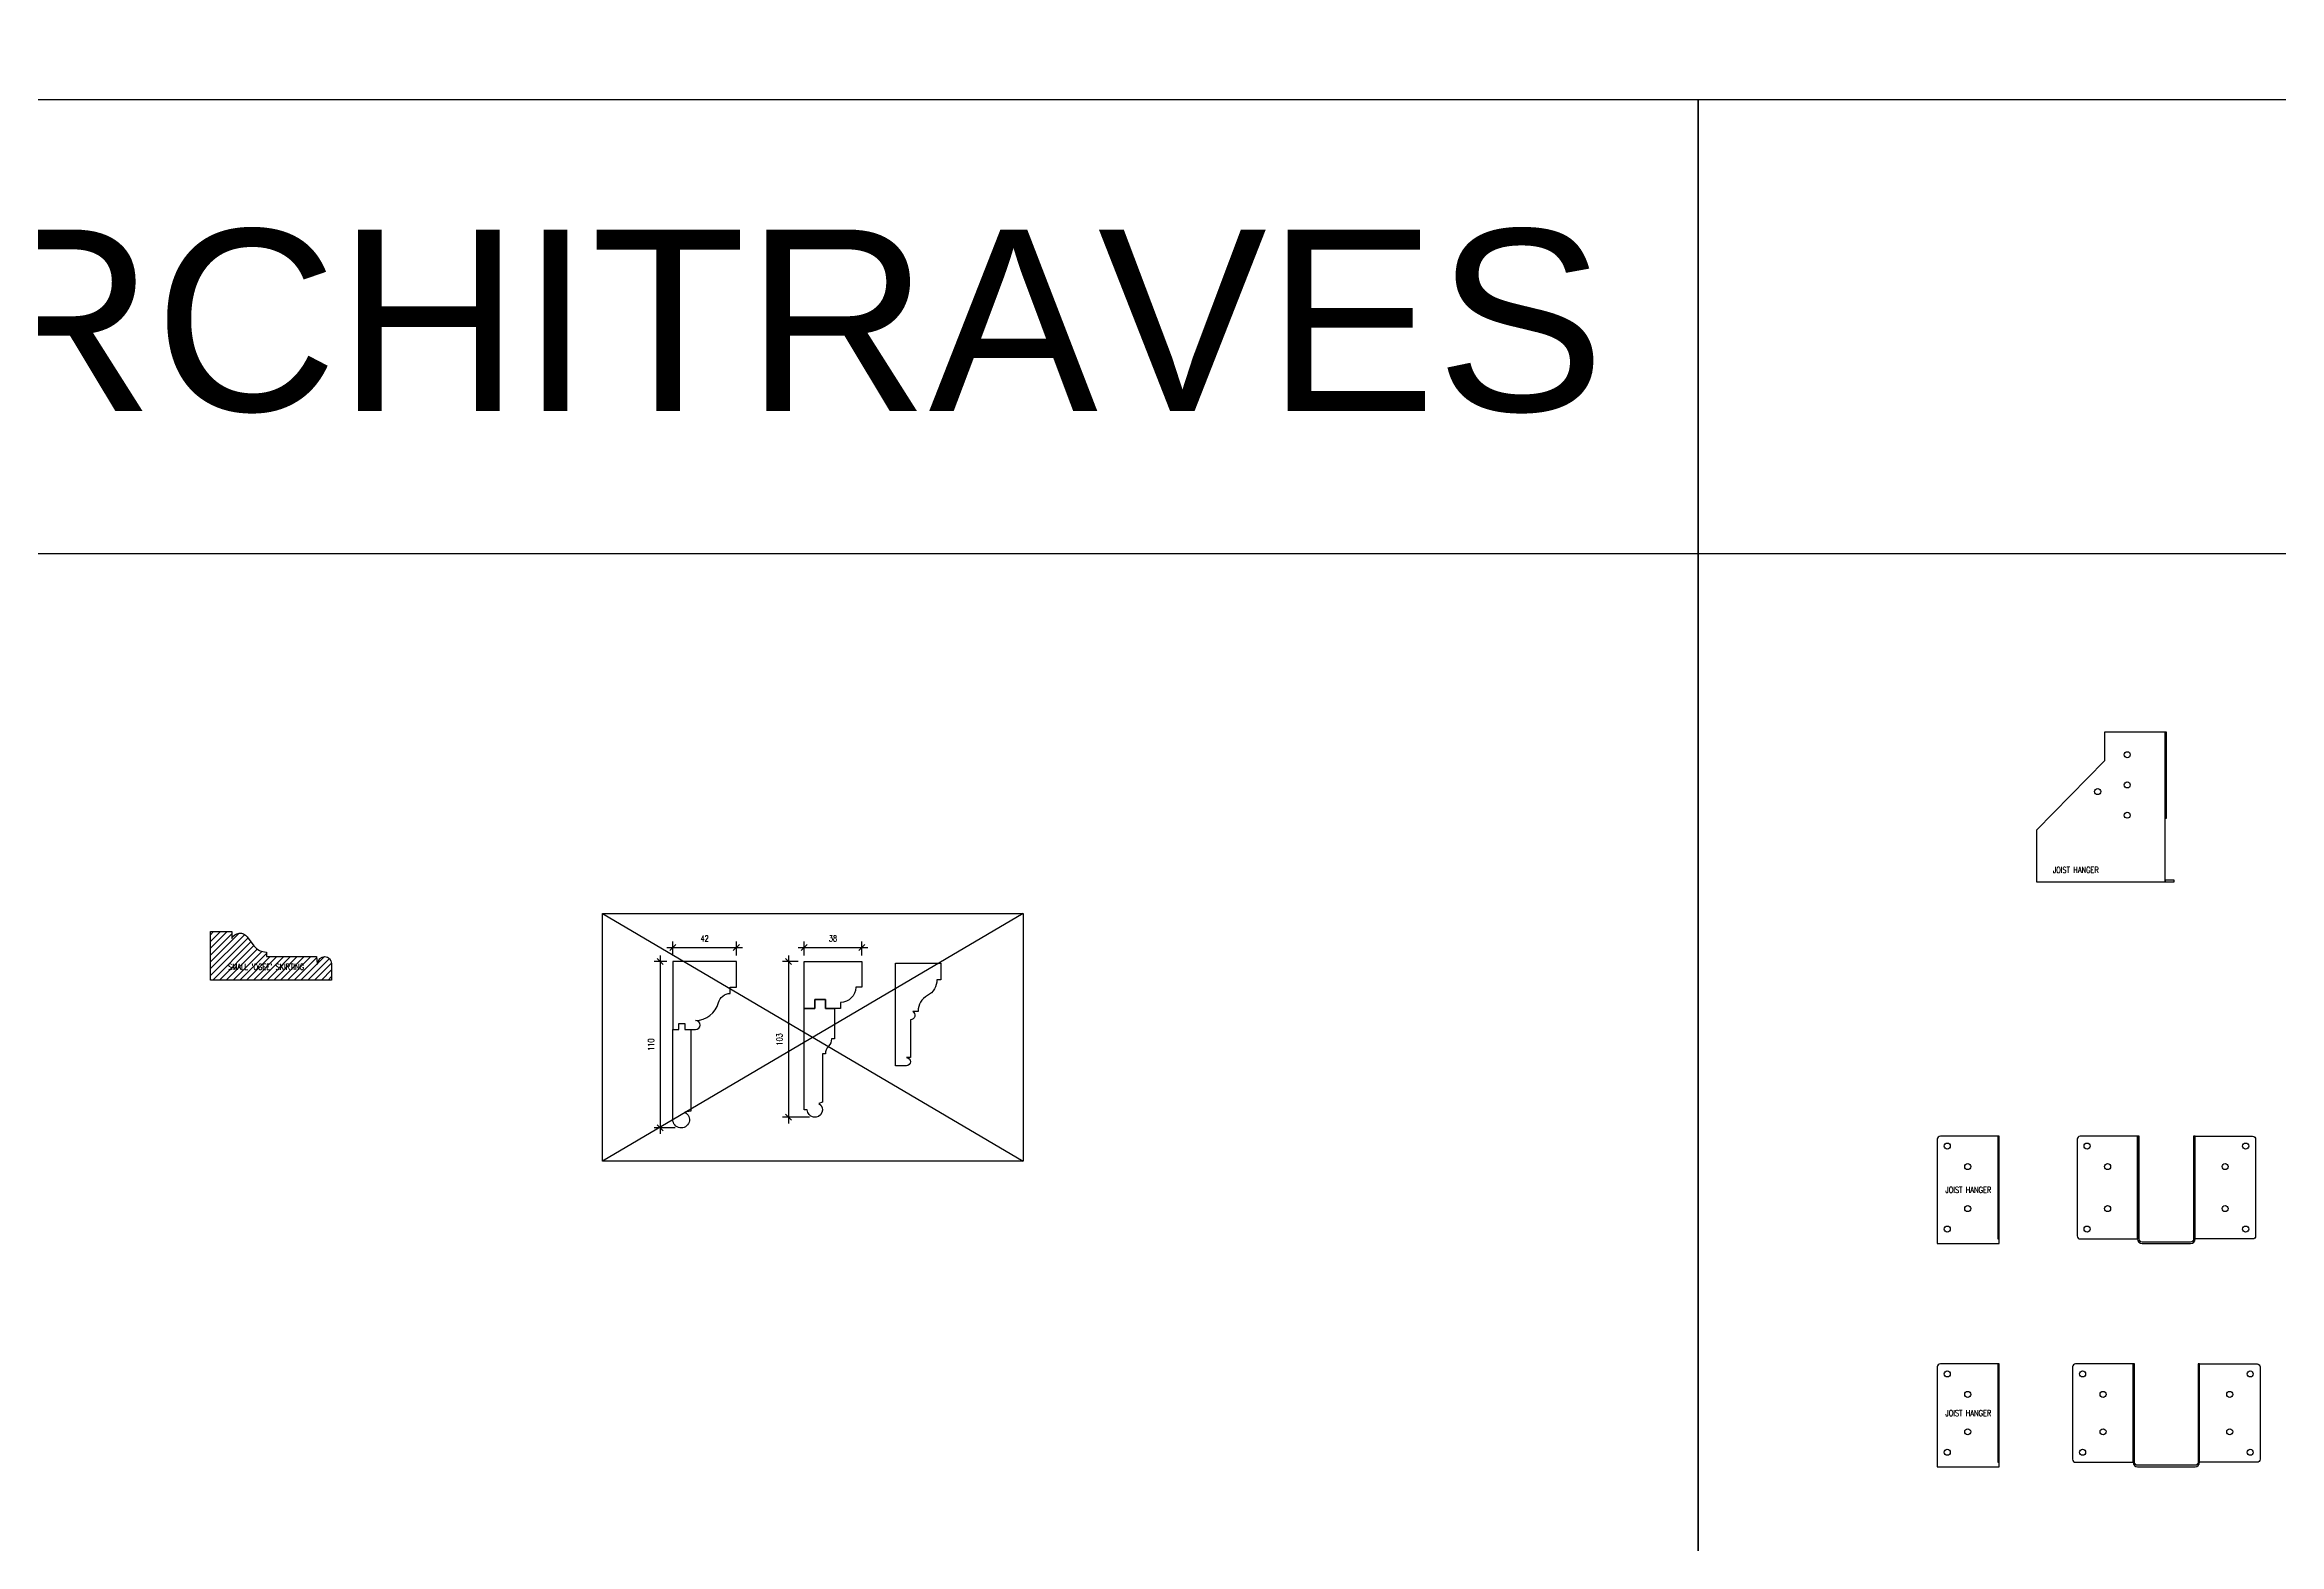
# Model space of a CAD drawing. Header units: millimetres. Extents: x 0 to 23312, y -3206 to 11448.
# Drawn here: x 14608 to 16086, y 8801 to 9792 of the extents above; entities that cross this region are included whole.
import ezdxf

# ---------------------------------------------------------------- set-up
doc = ezdxf.new("R2010")
doc.units = ezdxf.units.MM
doc.header["$LTSCALE"] = 10
doc.header["$PDMODE"] = 35
for name, color, linetype in [('02 - Notes & Text', 251, 'Continuous'), ('40 - Detail Outline', 142, 'Continuous'), ('41 - Detail', 7, 'Continuous'), ('42 - Detail Hatch', 251, 'Continuous'), ('44 - Detail Text', 7, 'Continuous')]:
    doc.layers.add(name, color=color, linetype=linetype)
doc.styles.add('1-2', font='romans.shx', dxfattribs={"width": 0.8, "height": 4})
doc.styles.add('1-20', font='romans.shx', dxfattribs={"width": 0.8, "height": 40})
doc.dimstyles.new('1-2', dxfattribs={"dimtxt": 4, "dimasz": 4, "dimexe": 4, "dimexo": 4, "dimgap": 4, "dimtad": 1, "dimdec": 0, "dimzin": 0, "dimdsep": 46, "dimtxsty": '1-2', "dimblk": 'OBLIQUE', "dimcen": 4, "dimdle": 4, "dimclrd": 251, "dimclre": 251, "dimclrt": 251, "dimadec": 0, "dimazin": 0, "dimtfac": 1, "dimtdec": 0, "dimtix": 1, "dimtmove": 1, "dimatfit": 3, "dimfxl": 1, "dimtolj": 1, "dimtzin": 0, "dimlwd": 25, "dimarcsym": 0})

# ---------------------------------------------------------------- blocks, each defined once
blk = doc.blocks.new('_Oblique')
at = {"color": 0, "linetype": 'ByBlock', "lineweight": -2}
blk.add_line((-0.5, -0.5), (0.5, 0.5), dxfattribs=at)
blk = doc.blocks.new('*D33')
at = {"layer": '40 - Detail Outline', "color": 251, "lineweight": 25, "ltscale": 10, "transparency": 16777216}
blk.add_line((15019.3, 9195.4), (15069.3, 9195.4), dxfattribs=at)
at = {"layer": '40 - Detail Outline', "color": 251, "lineweight": -2, "ltscale": 10, "transparency": 16777216}
for p, q in [((15023.3, 9190.1), (15023.3, 9199.4)), ((15065.3, 9190.1), (15065.3, 9199.4))]:
    blk.add_line(p, q, dxfattribs=at)
at = {"layer": 'Defpoints', "color": 0, "ltscale": 10, "transparency": 16777216}
for p in [(15065.3, 9195.4), (15023.3, 9186.1), (15065.3, 9186.1)]:
    blk.add_point(p, dxfattribs=at)
at = {"layer": '40 - Detail Outline', "color": 251, "lineweight": 25, "ltscale": 10, "transparency": 16777216, "xscale": 4, "yscale": 4, "zscale": 4, "rotation": 180}
blk.add_blockref('_Oblique', (15023.3, 9195.4), dxfattribs=at)
at = {"layer": '40 - Detail Outline', "color": 251, "lineweight": 25, "ltscale": 10, "transparency": 16777216, "xscale": 4, "yscale": 4, "zscale": 4}
blk.add_blockref('_Oblique', (15065.3, 9195.4), dxfattribs=at)
at = {"layer": '40 - Detail Outline', "color": 251, "ltscale": 10, "transparency": 16777216, "insert": (15044.3, 9201.4), "char_height": 4, "attachment_point": 5, "style": '1-2'}
blk.add_mtext('\\A1;42', dxfattribs=at)
blk = doc.blocks.new('*D34')
at = {"layer": '40 - Detail Outline', "color": 251, "lineweight": -2, "ltscale": 10, "transparency": 16777216}
for p, q in [((15019.3, 9186.1), (15010.9, 9186.1)), ((15024.8, 9076.1), (15010.9, 9076.1))]:
    blk.add_line(p, q, dxfattribs=at)
at = {"layer": '40 - Detail Outline', "color": 251, "lineweight": 25, "ltscale": 10, "transparency": 16777216}
blk.add_line((15014.9, 9190.1), (15014.9, 9072.1), dxfattribs=at)
at = {"layer": 'Defpoints', "color": 0, "ltscale": 10, "transparency": 16777216}
for p in [(15023.3, 9186.1), (15014.9, 9076.1), (15028.8, 9076.1)]:
    blk.add_point(p, dxfattribs=at)
at = {"layer": '40 - Detail Outline', "color": 251, "lineweight": 25, "ltscale": 10, "transparency": 16777216, "xscale": 4, "yscale": 4, "zscale": 4}
for p, rotation in [((15014.9, 9186.1), 90), ((15014.9, 9076.1), 270)]:
    blk.add_blockref('_Oblique', p, dxfattribs=dict(at, rotation=rotation))
at = {"layer": '40 - Detail Outline', "color": 251, "ltscale": 10, "transparency": 16777216, "insert": (15008.9, 9131.1), "char_height": 4, "attachment_point": 5, "rotation": 90, "style": '1-2'}
blk.add_mtext('\\A1;110', dxfattribs=at)
blk = doc.blocks.new('*D35')
at = {"layer": '40 - Detail Outline', "color": 251, "lineweight": 25, "ltscale": 10, "transparency": 16777216}
blk.add_line((15106.2, 9195.4), (15152.2, 9195.4), dxfattribs=at)
at = {"layer": '40 - Detail Outline', "color": 251, "lineweight": -2, "ltscale": 10, "transparency": 16777216}
for p, q in [((15110.2, 9190.1), (15110.2, 9199.4)), ((15148.2, 9190.1), (15148.2, 9199.4))]:
    blk.add_line(p, q, dxfattribs=at)
at = {"layer": 'Defpoints', "color": 0, "ltscale": 10, "transparency": 16777216}
for p in [(15148.2, 9195.4), (15110.2, 9186.1), (15148.2, 9186.1)]:
    blk.add_point(p, dxfattribs=at)
at = {"layer": '40 - Detail Outline', "color": 251, "lineweight": 25, "ltscale": 10, "transparency": 16777216, "xscale": 4, "yscale": 4, "zscale": 4, "rotation": 180}
blk.add_blockref('_Oblique', (15110.2, 9195.4), dxfattribs=at)
at = {"layer": '40 - Detail Outline', "color": 251, "lineweight": 25, "ltscale": 10, "transparency": 16777216, "xscale": 4, "yscale": 4, "zscale": 4}
blk.add_blockref('_Oblique', (15148.2, 9195.4), dxfattribs=at)
at = {"layer": '40 - Detail Outline', "color": 251, "ltscale": 10, "transparency": 16777216, "insert": (15129.2, 9201.4), "char_height": 4, "attachment_point": 5, "style": '1-2'}
blk.add_mtext('\\A1;38', dxfattribs=at)
blk = doc.blocks.new('*D36')
at = {"layer": '40 - Detail Outline', "color": 251, "lineweight": -2, "ltscale": 10, "transparency": 16777216}
for p, q in [((15106.2, 9186.1), (15095.8, 9186.1)), ((15113.6, 9083.1), (15095.8, 9083.1))]:
    blk.add_line(p, q, dxfattribs=at)
at = {"layer": '40 - Detail Outline', "color": 251, "lineweight": 25, "ltscale": 10, "transparency": 16777216}
blk.add_line((15099.8, 9190.1), (15099.8, 9079.1), dxfattribs=at)
at = {"layer": 'Defpoints', "color": 0, "ltscale": 10, "transparency": 16777216}
for p in [(15110.2, 9186.1), (15099.8, 9083.1), (15117.6, 9083.1)]:
    blk.add_point(p, dxfattribs=at)
at = {"layer": '40 - Detail Outline', "color": 251, "lineweight": 25, "ltscale": 10, "transparency": 16777216, "xscale": 4, "yscale": 4, "zscale": 4}
for p, rotation in [((15099.8, 9186.1), 90), ((15099.8, 9083.1), 270)]:
    blk.add_blockref('_Oblique', p, dxfattribs=dict(at, rotation=rotation))
at = {"layer": '40 - Detail Outline', "color": 251, "ltscale": 10, "transparency": 16777216, "insert": (15093.8, 9134.6), "char_height": 4, "attachment_point": 5, "rotation": 90, "style": '1-2'}
blk.add_mtext('\\A1;103', dxfattribs=at)

msp = doc.modelspace()

# ---------------------------------------------------------------- hatches: boundary and pattern name
at = {"layer": '42 - Detail Hatch', "ltscale": 10}
h = msp.add_hatch(dxfattribs=at)
h.set_pattern_fill('ANSI31', color=256)
h.set_pattern_definition([(45, (182.8262, -23.579), (-2.24506403, 2.24506403), [])])
edge = h.paths.add_edge_path()
edge.add_arc((14754.605, 9202.615), 10.25, 216.286244, 270)
edge.add_line((14754.605, 9192.365), (14754.605, 9189.365))
edge.add_line((14754.605, 9189.365), (14787.605, 9189.365))
edge.add_line((14787.605, 9189.365), (14788.105, 9184.865))
edge.add_arc((14788.355, 9184.865), 0.25, 180, 360)
edge.add_arc((14793.105, 9184.865), 4.5, 0, 180, ccw=False)
edge.add_line((14797.605, 9184.865), (14797.605, 9173.865))
edge.add_line((14797.605, 9173.865), (14717.605, 9173.865))
edge.add_line((14717.605, 9173.865), (14717.605, 9205.865))
edge.add_line((14717.605, 9205.865), (14731.605, 9205.865))
edge.add_line((14731.605, 9205.865), (14731.605, 9201.365))
edge.add_arc((14737.06, 9198.865), 6, 36.286244, 155.375682, ccw=False)
edge.add_line((14741.896, 9202.416), (14746.343, 9196.548))
h.paths.add_polyline_path([(14725.135, 9179.162), (14783.516, 9179.162), (14783.516, 9185.924), (14725.135, 9185.924)], flags=24)

# ---------------------------------------------------------------- linework, layer by layer
at = {"layer": '40 - Detail Outline', "color": 2, "ltscale": 10}
for p, q in [((14976.771, 9217.813), (15254.864, 9054.162)), ((15254.864, 9217.813), (14976.771, 9054.162))]:
    msp.add_line(p, q, dxfattribs=at)
at = {"layer": '40 - Detail Outline', "color": 252, "ltscale": 10}
for points in [[(15925.043, 9272.886), (15925.043, 9238.886), (16010.043, 9238.886), (16010.043, 9337.886), (15970.043, 9337.886), (15970.043, 9318.886)], [(16011.043, 9337.886), (16010.043, 9337.886), (16010.043, 9280.886), (16011.043, 9280.886)], [(16010.043, 9238.886), (16016.043, 9238.886), (16016.043, 9239.886), (16010.043, 9239.886)], [(15900.484, 9002.613), (15900.484, 9070.613), (15899.484, 9070.613), (15899.484, 9002.613)], [(15900.484, 8854.967), (15900.484, 8919.967), (15899.484, 8919.967), (15899.484, 8854.967)]]:
    msp.add_lwpolyline(points, close=True, dxfattribs=at)
msp.add_lwpolyline([(16010.043, 9318.886), (16011.043, 9318.886)], dxfattribs=at)
at = {"layer": '40 - Detail Outline', "color": 2, "ltscale": 10}
msp.add_lwpolyline([(14976.771, 9217.813), (15254.864, 9217.813), (15254.864, 9054.162), (14976.771, 9054.162)], close=True, dxfattribs=at)
at = {"layer": '40 - Detail Outline', "ltscale": 10}
msp.add_lwpolyline([(14746.343, 9196.548, 0.23875819), (14754.605, 9192.365), (14754.605, 9189.365), (14787.605, 9189.365), (14788.105, 9184.865, 1), (14788.605, 9184.865, -1), (14797.605, 9184.865), (14797.605, 9173.865), (14717.605, 9173.865), (14717.605, 9205.865), (14731.605, 9205.865), (14731.605, 9201.365, -0.57206493), (14741.896, 9202.416)], format="xyb", close=True, dxfattribs=at)
for points in [[(15065.314, 9186.073), (15023.314, 9186.073), (15023.314, 9141.073), (15027.314, 9141.073), (15027.314, 9145.073), (15031.314, 9145.073), (15031.314, 9141.073), (15038.314, 9141.073, 1), (15038.314, 9147.073, 0.33487175), (15053.439, 9158.91, -0.33487175), (15061.314, 9165.073), (15061.314, 9169.073), (15065.314, 9169.073), (15065.314, 9186.073)], [(15110.228, 9186.073), (15148.228, 9186.073), (15148.228, 9169.073), (15144.228, 9169.073, -0.41421356), (15134.228, 9159.073), (15134.228, 9155.073), (15124.228, 9155.073), (15124.228, 9161.073), (15117.228, 9161.073), (15117.228, 9155.073), (15110.228, 9155.073), (15110.228, 9186.073)], [(15191.71, 9163.612, 0.27509591), (15185.46, 9153.112), (15181.96, 9153.112, -0.76467969), (15180.467, 9147.612), (15180.467, 9122.612), (15177.717, 9122.612, -1), (15177.717, 9117.112), (15170.46, 9117.112), (15170.46, 9185.112), (15200.46, 9185.112), (15200.46, 9174.112), (15197.96, 9174.112, -0.27509591), (15191.71, 9163.612)], [(15110.228, 9155.073), (15117.228, 9155.073), (15117.228, 9161.073), (15124.228, 9161.073), (15124.228, 9155.073), (15130.228, 9155.073), (15130.228, 9135.073), (15128.228, 9135.073, -0.1925824), (15126.228, 9130.073, 0.1925824), (15124.228, 9125.073), (15122.228, 9125.073), (15122.228, 9093.073), (15119.957, 9092.262, -1.67941452), (15112.228, 9088.073), (15110.228, 9088.073), (15110.228, 9155.073)], [(15023.314, 9141.073), (15027.314, 9141.073), (15027.314, 9145.073), (15031.314, 9145.073), (15031.314, 9141.073), (15035.314, 9141.073), (15035.314, 9087.073), (15031.335, 9086.461, -1.7803793), (15023.314, 9081.573), (15023.314, 9141.073)]]:
    msp.add_lwpolyline(points, format="xyb", dxfattribs=at)
at = {"layer": '40 - Detail Outline', "color": 252, "ltscale": 10}
for points in [[(15900.484, 9070.613), (15861.484, 9070.613, 0.41421356), (15859.484, 9068.613), (15859.484, 8999.613), (15900.484, 8999.613)], [(15991.945, 9070.613), (15953.945, 9070.613, 0.41421356), (15951.945, 9068.613), (15951.945, 9004.613, 0.41421356), (15953.945, 9002.613), (15991.945, 9002.613)], [(16028.945, 9070.613), (16028.945, 9002.613, -0.41421356), (16026.945, 9000.613), (15994.945, 9000.613, -0.41421356), (15992.945, 9002.613), (15992.945, 9070.613), (15991.945, 9070.613), (15991.945, 9002.613, 0.41421356), (15994.945, 8999.613), (16026.945, 8999.613, 0.41421356), (16029.945, 9002.613), (16029.945, 9070.613)], [(16029.945, 9070.613), (16067.945, 9070.613, -0.41421356), (16069.945, 9068.613), (16069.945, 9004.613, -0.41421356), (16067.945, 9002.613), (16029.945, 9002.613)], [(15900.484, 8919.967), (15861.484, 8919.967, 0.41421356), (15859.484, 8917.967), (15859.484, 8851.967), (15900.484, 8851.967)], [(15988.945, 8919.967), (15950.945, 8919.967, 0.41421356), (15948.945, 8917.967), (15948.945, 8856.967, 0.41421356), (15950.945, 8854.967), (15988.945, 8854.967)], [(16031.945, 8919.967), (16031.945, 8854.967, -0.41421356), (16029.945, 8852.967), (15991.945, 8852.967, -0.41421356), (15989.945, 8854.967), (15989.945, 8919.967), (15988.945, 8919.967), (15988.945, 8854.967, 0.41421356), (15991.945, 8851.967), (16029.945, 8851.967, 0.41421356), (16032.945, 8854.967), (16032.945, 8919.967)], [(16032.945, 8919.967), (16070.945, 8919.967, -0.41421356), (16072.945, 8917.967), (16072.945, 8856.967, -0.41421356), (16070.945, 8854.967), (16032.945, 8854.967)]]:
    msp.add_lwpolyline(points, format="xyb", close=True, dxfattribs=at)
for centre in [(15985.043, 9322.886), (15965.527, 9298.511), (15985.043, 9302.886), (15985.043, 9282.886), (15866.059, 9064.038), (15958.52, 9064.038), (16063.37, 9064.038), (15879.613, 9050.484), (15972.074, 9050.484), (16049.816, 9050.484), (15879.613, 9022.742), (15972.074, 9022.742), (16049.816, 9022.742), (15866.059, 9009.188), (15958.52, 9009.188), (16063.37, 9009.188), (15866.059, 8913.392), (15955.52, 8913.392), (16066.37, 8913.392), (15879.613, 8899.838), (15969.074, 8899.838), (16052.816, 8899.838), (15879.613, 8875.096), (15969.074, 8875.096), (16052.816, 8875.096), (15866.059, 8861.542), (15955.52, 8861.542), (16066.37, 8861.542)]:
    msp.add_circle(centre, 2, dxfattribs=at)
at = {"layer": '41 - Detail', "color": 3}
for points in [[(13142.58, 11147.776), (21375.915, 11147.776), (21375.915, 9756.069), (13142.58, 9756.069)], [(13142.58, 9456.069), (15701.306, 9456.069), (15701.306, 9756.069), (13142.58, 9756.069)], [(15701.306, 9456.069), (18260.032, 9456.069), (18260.032, 9756.069), (15701.306, 9756.069)], [(13142.58, 9456.069), (15701.306, 9456.069), (15701.306, 8064.361), (13142.58, 8064.361)], [(15701.306, 9456.069), (18260.032, 9456.069), (18260.032, 8064.361), (15701.306, 8064.361)]]:
    msp.add_lwpolyline(points, close=True, dxfattribs=at)

# ---------------------------------------------------------------- texts
at = {"layer": '02 - Notes & Text', "color": 251, "insert": (14754.326, 9182.543), "char_height": 4, "attachment_point": 5, "style": '1-2'}
msp.add_mtext_dynamic_manual_height_columns("SMALL 'OGEE' SKIRTING", width=80.81707, gutter_width=20, heights=[0], dxfattribs=at)
at = {"layer": '41 - Detail', "color": 3, "insert": (14489.471, 9609.323), "char_height": 120, "width": 5616.64438, "attachment_point": 5, "style": '1-20'}
msp.add_mtext('\\A1;{\\fArial|b0|i0|c0|p34;\\W1;SKIRTINGS & ARCHITRAVES}', dxfattribs=at)
at = {"layer": '44 - Detail Text', "color": 251, "char_height": 4, "attachment_point": 5, "style": '1-2'}
for insert in [(15951.084, 9246.668), (15879.99, 9035.103), (15879.99, 8887.457)]:
    msp.add_mtext('\\A1;JOIST HANGER', dxfattribs=dict(at, insert=insert))

# ---------------------------------------------------------------- dimensions: what is measured, and where the dimension line sits
at = {"layer": '40 - Detail Outline', "color": 5, "ltscale": 10}
dim = msp.add_linear_dim(base=(15065.314, 9195.391), p1=(15023.314, 9186.073), p2=(15065.314, 9186.073), dimstyle='1-2', dxfattribs=at)
dim.commit()
dim.dimension.update_dxf_attribs({"geometry": '*D33', "text_midpoint": (15044.314, 9201.391)})
at = {"layer": '40 - Detail Outline', "color": 2, "ltscale": 10}
dim = msp.add_linear_dim(base=(15148.228, 9195.391), p1=(15110.228, 9186.073), p2=(15148.228, 9186.073), dimstyle='1-2', dxfattribs=at)
dim.commit()
dim.dimension.update_dxf_attribs({"geometry": '*D35', "text_midpoint": (15129.228, 9201.391)})
at = {"layer": '40 - Detail Outline', "color": 5, "ltscale": 10}
dim = msp.add_linear_dim(base=(15014.875, 9076.073), p1=(15023.314, 9186.073), p2=(15028.814, 9076.073), angle=90, dimstyle='1-2', dxfattribs=at)
dim.commit()
dim.dimension.update_dxf_attribs({"geometry": '*D34', "text_midpoint": (15008.875, 9131.073)})
at = {"layer": '40 - Detail Outline', "color": 2, "ltscale": 10}
dim = msp.add_linear_dim(base=(15099.842, 9083.086), p1=(15110.228, 9186.073), p2=(15117.584, 9083.086), angle=90, dimstyle='1-2', dxfattribs=at)
dim.commit()
dim.dimension.update_dxf_attribs({"geometry": '*D36', "text_midpoint": (15093.842, 9134.579)})

doc.saveas('drawing.dxf')
